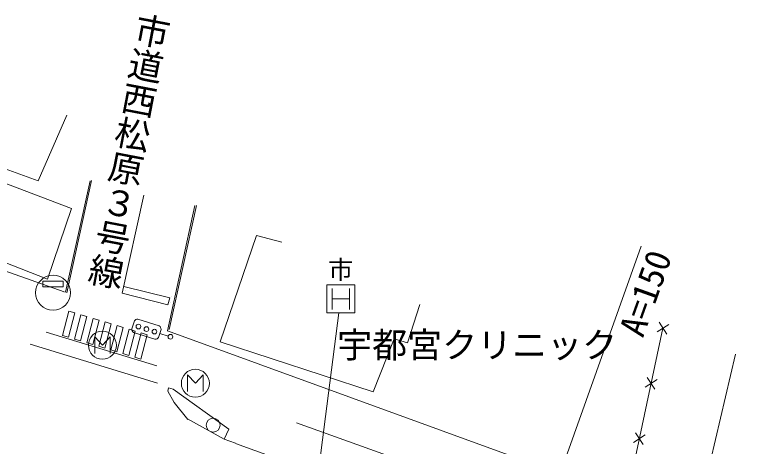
# Model space of a CAD drawing. Units: millimetres, scale not verified. Extents: x 40000 to 680000, y 20000 to 380000.
# Drawn here: x 119548 to 173010, y 306742 to 337566 of the extents above; entities that cross this region are included whole.
import ezdxf
from ezdxf.enums import TextEntityAlignment as Align

# ---------------------------------------------------------------- set-up
doc = ezdxf.new("R2010")
doc.units = ezdxf.units.MM
doc.header["$LTSCALE"] = 1000
for name, color, linetype, lineweight in [('M-BGD', 7, 'Continuous', 13), ('M-BGD-EXST', 7, 'Continuous', 13), ('M-STR-HTXT', 7, 'Continuous', 13), ('M-STR-STRC', 7, 'Continuous', 13)]:
    doc.layers.add(name, color=color, linetype=linetype, lineweight=lineweight)
doc.layers.add('M-BMK-HTXT', color=7, linetype='Continuous')
doc.styles.add('@ＭＳ ゴシック', font='')
doc.styles.add('ＭＳ ゴシック', font='')
doc.styles.get('@ＭＳ ゴシック').set_extended_font_data('@MS Gothic')
doc.styles.get('ＭＳ ゴシック').set_extended_font_data('MS Gothic')

msp = doc.modelspace()

# ---------------------------------------------------------------- linework, layer by layer
at = {"layer": 'M-BGD'}
for p, q in [((83170, 331923), (123053, 317762)), ((123166, 317737), (124920, 325705)), ((123257, 317687), (125027, 325722)), ((132414, 323930), (130441, 314968)), ((132518, 323937), (130564, 315068)), ((131924, 321706), (131927, 321691)), ((121545, 318535), (123003, 318535)), ((121545, 318118), (121545, 318535)), ((123003, 318118), (121545, 318118)), ((123003, 318535), (123003, 318118)), ((141831, 316266), (141831, 318266)), ((141831, 318266), (143831, 318266)), ((143831, 318266), (143831, 316266)), ((123053, 317762), (123056, 317747)), ((142206, 318016), (142206, 316516)), ((143456, 318016), (143456, 316516)), ((142206, 317266), (143456, 317266)), ((143831, 316266), (141831, 316266)), ((166274, 315443), (165435, 314899)), ((166126, 314752), (165582, 315591)), ((130441, 314968), (156378, 305553)), ((130441, 314968), (130443, 314953)), ((165854, 315171), (163328, 303320)), ((165432, 311493), (164593, 310949)), ((165284, 310801), (164740, 311640)), ((130481, 310674), (130521, 310898)), ((130481, 310674), (130920, 309858)), ((130852, 310816), (130521, 310898)), ((134827, 307953), (130852, 310816)), ((130920, 309858), (131913, 308649)), ((131875, 308678), (134505, 307234)), ((134505, 307234), (134827, 307953)), ((164590, 307543), (163751, 306998)), ((164442, 306851), (163898, 307690)), ((134505, 307234), (135316, 306936)), ((135318, 306935), (148186, 302259))]:
    msp.add_line(p, q, dxfattribs=at)
for points in [[(114963, 333281), (111482, 324542), (114130, 323523), (113650, 321895), (121867, 318669), (123597, 323738), (118177, 325773), (118584, 326652), (121213, 325705), (123255, 330396)], [(138612, 321311), (136802, 321798), (134221, 314188), (145156, 310609), (146650, 314412), (147595, 314127), (148476, 316853)], [(179727, 310247), (177455, 300539), (168549, 302623), (171052, 313313)]]:
    msp.add_lwpolyline(points, dxfattribs=at)
for centre, radius in [((122274, 317702), 1250), ((133711, 308235), 500)]:
    msp.add_circle(centre, radius, dxfattribs=at)
at = {"layer": 'M-BGD-EXST'}
for p, q in [((125248, 313353), (125248, 314553)), ((125248, 314553), (125798, 313953)), ((125798, 313953), (126348, 314553)), ((126348, 314553), (126348, 313353)), ((131889, 310632), (131889, 311832)), ((131889, 311832), (132439, 311232)), ((132439, 311232), (132989, 311832)), ((132989, 311832), (132989, 310632))]:
    msp.add_line(p, q, dxfattribs=at)
for centre in [(125798, 313953), (132439, 311232)]:
    msp.add_circle(centre, 1000, dxfattribs=at)
at = {"layer": 'M-STR-HTXT'}
for p, q in [((152528, 288080), (164309, 321037)), ((141258, 305132), (142702, 316265))]:
    msp.add_line(p, q, dxfattribs=at)
at = {"layer": 'M-STR-STRC'}
for p, q in [((128767, 324692), (127221, 317669)), ((130623, 317329), (127329, 318157)), ((130481, 316849), (127221, 317669)), ((130623, 317329), (130481, 316849)), ((128084, 315694), (127901, 315122)), ((128335, 315823), (129859, 315337)), ((129989, 315085), (129806, 314514)), ((121789, 314878), (129694, 312468)), ((129555, 314384), (128031, 314871)), ((129898, 314799), (130501, 314607)), ((120628, 314026), (129745, 311234)), ((156388, 302419), (139673, 308400))]:
    msp.add_line(p, q, dxfattribs=at)
for points in [[(123381, 314524), (123833, 316262), (123402, 316392), (122950, 314654)], [(124243, 314263), (124695, 316002), (124264, 316133), (123812, 314393)], [(125105, 314002), (125558, 315743), (125127, 315873), (124674, 314133)], [(125968, 313742), (126420, 315483), (125989, 315613), (125537, 313872)], [(126830, 313481), (127283, 315223), (126852, 315353), (126399, 313611)], [(127692, 313221), (128145, 314963), (127714, 315094), (127261, 313351)], [(128554, 312960), (129007, 314704), (128576, 314834), (128123, 313090)]]:
    msp.add_lwpolyline(points, close=True, dxfattribs=at)
for centre in [(128374, 315286), (128945, 315104), (129517, 314921), (130660, 314556)]:
    msp.add_circle(centre, 167, dxfattribs=at)
for centre, radius, start, end in [((127458, 317863), 0.5, 167.9002, 255.037), ((130743, 317450), 0.5, 347.9002, 75.037), ((130649, 317010), 0.5, 255.037, 347.9002), ((128347, 315493), 331, 91.9931, 142.5852), ((128200, 315117), 299, 179.0682, 235.5101), ((129702, 315096), 288, 357.8207, 56.7576), ((129572, 314661), 277, 266.6027, 327.9756)]:
    msp.add_arc(centre, radius, start, end, dxfattribs=at)

# ---------------------------------------------------------------- texts
at = {"layer": 'M-BMK-HTXT', "style": '@ＭＳ ゴシック'}
msp.add_text('市道西松原３号線', height=1833, rotation=259.146, dxfattribs=at).set_placement((128139, 337914), align=Align.BOTTOM_LEFT)
at = {"layer": 'M-BMK-HTXT', "style": 'ＭＳ ゴシック'}
msp.add_text('市', height=1320, dxfattribs=at).set_placement((142831, 319348), align=Align.MIDDLE_CENTER)
msp.add_text('宇都宮クリニック', height=1833, dxfattribs=at).set_placement((142577, 312503), align=Align.BOTTOM_LEFT)
at = {"layer": 'M-STR-HTXT', "style": 'ＭＳ ゴシック'}
msp.add_text('A=150', height=1833, rotation=70.33, dxfattribs=at).set_placement((164798, 320919), align=Align.TOP_RIGHT)

doc.saveas('drawing.dxf')
